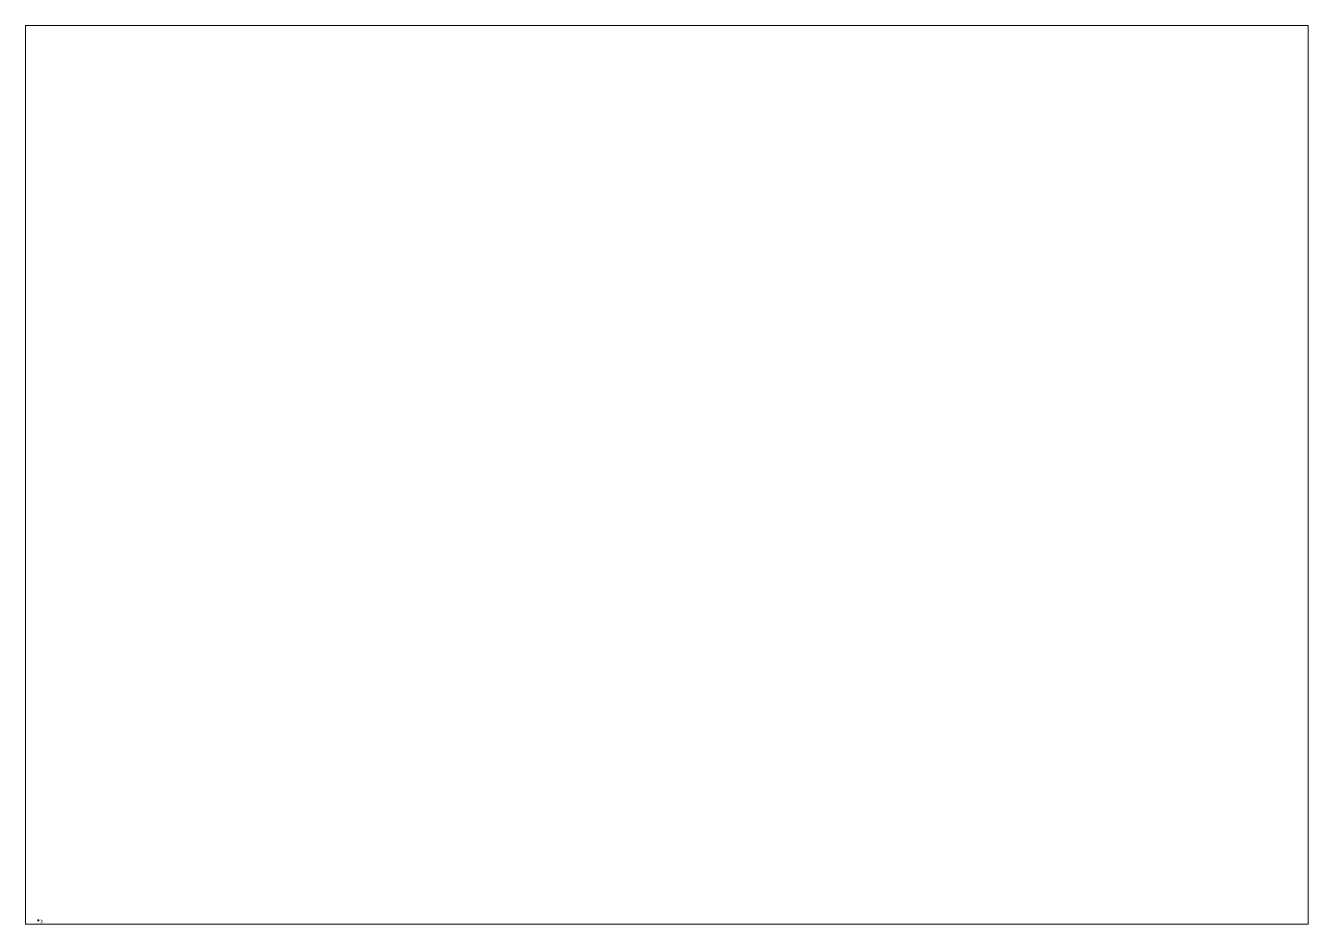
# Paper-space layout 'Présentation1' of a CAD drawing. Header units: metres. Extents: x 29 to 262, y 20 to 183.
# The model-space entities are those that its viewports show. They can reach past a viewport. Long polylines and large blocks are cut down to what shows.
import ezdxf

# ---------------------------------------------------------------- set-up
doc = ezdxf.new("R2010")
doc.units = ezdxf.units.M
doc.header["$LTSCALE"] = 2
doc.linetypes.add('Socle_Continu', pattern=[2.5, 2.5, 0])
doc.layers.get('0').update_dxf_attribs({"lineweight": 30})
doc.layers.add('OUVRA_SCS', color=7, linetype='Socle_Continu', lineweight=13)
doc.styles.get("Standard").update_dxf_attribs({"font": 'arial.ttf'})

msp = doc.modelspace()

# ---------------------------------------------------------------- linework, layer by layer
at = {"layer": 'OUVRA_SCS', "linetype": 'Socle_Continu'}
msp.add_lwpolyline([(0.03, -0.05), (0.03, 0.05), (-0.03, 0.05), (-0.03, -0.05)], close=True, dxfattribs=at)
for radius, start, end in [(0.2, 98.6269, 81.3731), (0.17, 100.1642, 79.8358)]:
    msp.add_arc((0, -0.19), radius, start, end, dxfattribs=at)

# ---------------------------------------------------------------- texts
at = {"layer": 'OUVRA_SCS', "linetype": 'Socle_Continu', "flags": 9}
for tag, p, s in [('ID', (0.79, 0.04), 'XP_1365'), ('CALQUE', (0.79, -0.93), 'OUVRA_SCS'), ('NATURE', (0.79, -0.28), "Anneau d'amarrage"), ('FAMILLE', (0.79, -0.6), 'Ouvrage maritime'), ('PCRS', (0.79, -1.25), 'HabillageSymbole')]:
    msp.add_attdef(tag, p, s, height=0.2, dxfattribs=at)

psp = doc.layouts.new('Présentation1')

# ---------------------------------------------------------------- viewports
at = {"layer": '0'}
psp.add_viewport(center=(145.35, 101.77), size=(232.56, 162.8309), view_center_point=(210, 148.5), view_height=299.995, dxfattribs=at)

doc.saveas('drawing.dxf')
